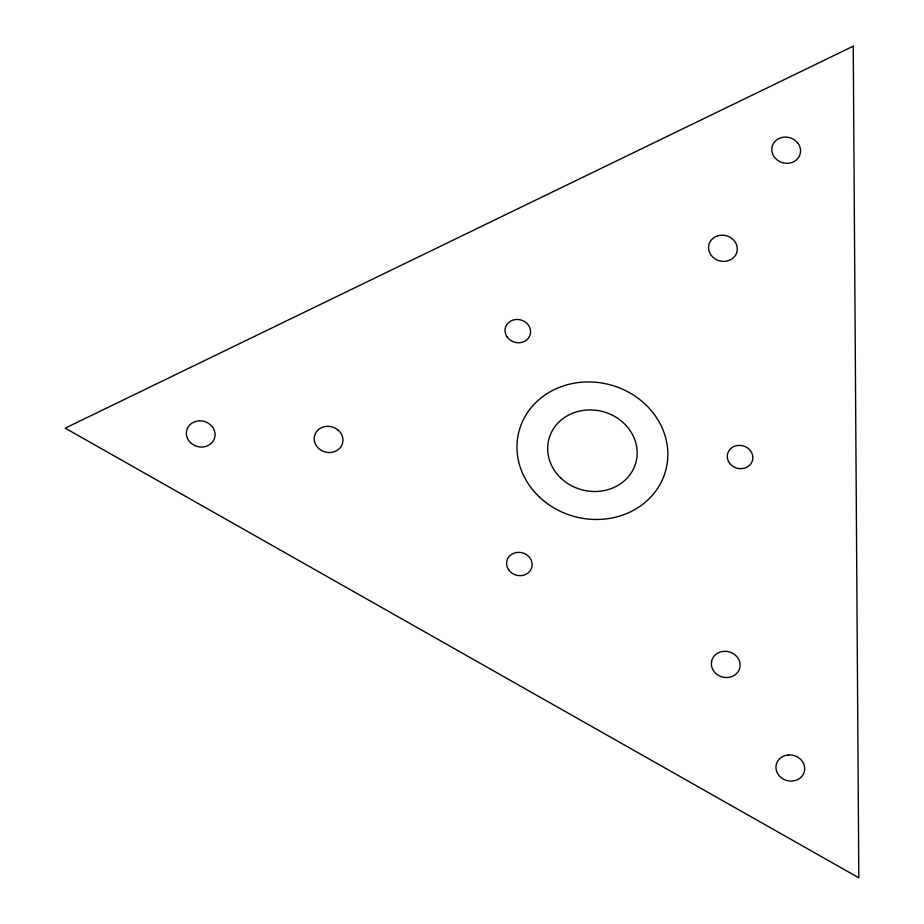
<?xml version="1.0" encoding="UTF-8"?>
<svg xmlns="http://www.w3.org/2000/svg" width="924" height="924" viewBox="0 0 924 924"><rect width="100%" height="100%" fill="white"/><g stroke="black" fill="none" stroke-linecap="round" stroke-linejoin="round"><path stroke-width="1.39" d="M711.596 661.272L711.376 664.679A14.472 13.017 14.9 0 0 724.866 677.465A14.472 13.017 14.9 0 0 739.847 667.59L740.078 664.194A14.472 13.017 14.9 0 0 726.576 651.397A14.472 13.017 14.9 0 0 711.596 661.272M187.387 428.366L186.44 431.635A14.472 13.017 14.9 0 0 197.078 446.442A14.472 13.017 14.9 0 0 214.033 439.535L214.992 436.278A14.472 13.017 14.9 0 0 204.354 421.459A14.472 13.017 14.9 0 0 187.387 428.366M853.233 46.2L65.188 428.147L858.812 877.8L853.233 46.2M718.225 235.689L714.864 237.064A14.472 13.017 14.9 0 0 710.071 253.534A14.472 13.017 14.9 0 0 727.638 260.891L731 259.529A14.472 13.017 14.9 0 0 735.793 243.047A14.472 13.017 14.9 0 0 718.225 235.689M788.368 754.943L784.753 755.67A14.472 13.017 14.9 0 0 776.46 770.812A14.472 13.017 14.9 0 0 792.295 781.08L795.922 780.353A14.472 13.017 14.9 0 0 804.203 765.211A14.472 13.017 14.9 0 0 788.368 754.943M337.999 429.983L334.869 427.951A14.472 13.017 14.9 0 0 316.574 431.635A14.472 13.017 14.9 0 0 319.161 448.868L322.303 450.9A14.472 13.017 14.9 0 0 340.586 447.216A14.472 13.017 14.9 0 0 337.999 429.983M797.539 142.7L794.871 140.171A14.472 13.017 14.9 0 0 775.952 140.494A14.472 13.017 14.9 0 0 774.832 157.669L777.5 160.21A14.472 13.017 14.9 0 0 796.419 159.887A14.472 13.017 14.9 0 0 797.539 142.7M729.475 463.051A12.867 11.562 14.9 0 0 751.559 462.681A12.867 11.562 14.9 0 0 739.142 445.38A12.867 11.562 14.9 0 0 729.475 463.051M507.218 337.133A12.867 11.562 14.9 0 0 529.313 336.752A12.867 11.562 14.9 0 0 516.897 319.461A12.867 11.562 14.9 0 0 507.218 337.133M508.778 570.016A12.867 11.562 14.9 0 0 530.873 569.634A12.867 11.562 14.9 0 0 518.456 552.344A12.867 11.562 14.9 0 0 508.778 570.016M560.96 478.182A45.045 40.483 14.9 0 0 635.712 463.12A45.045 40.483 14.9 0 0 580.561 410.857A45.045 40.483 14.9 0 0 560.96 478.182M539.397 497.008A75.93 68.237 14.9 0 0 665.396 471.621A75.93 68.237 14.9 0 0 572.441 383.518A75.93 68.237 14.9 0 0 539.397 497.008"/></g></svg>
